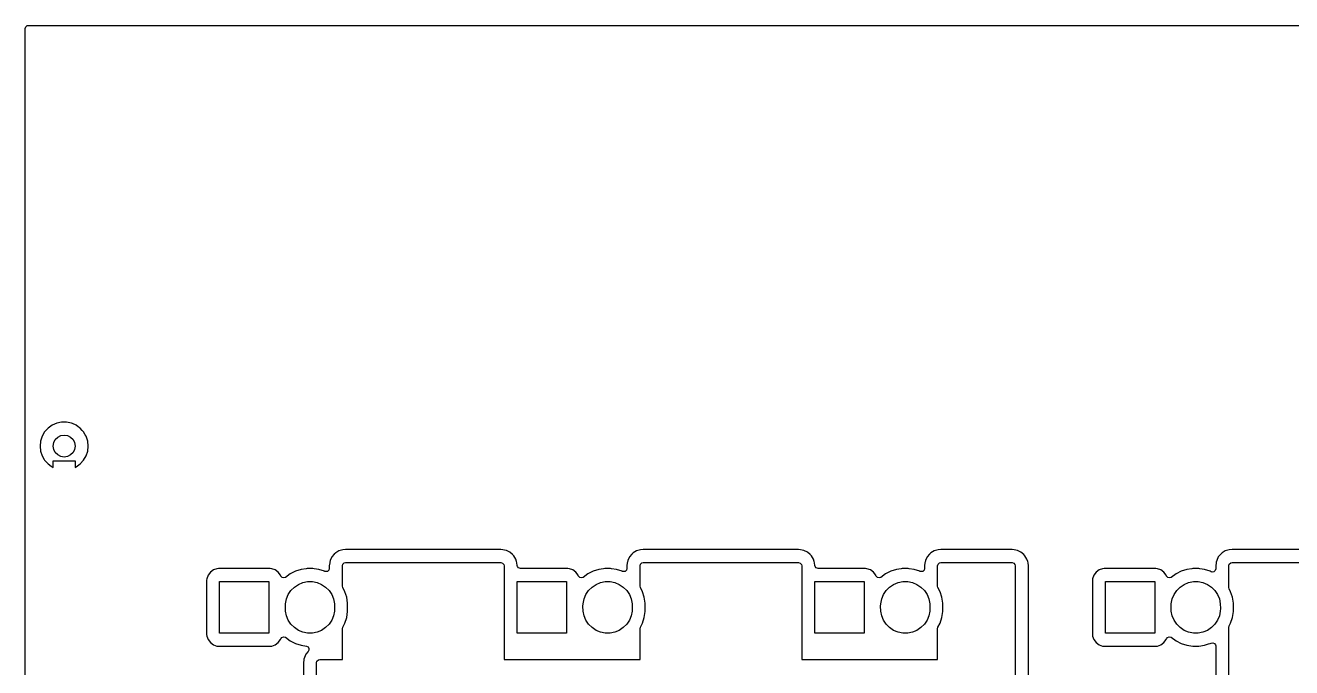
# Model space of a CAD drawing. Extents: x 195 to 321, y -209 to -140.
# Drawn here: x 194.5 to 243.43, y -164.56 to -139.75 of the extents above; entities that cross this region are included whole.
import ezdxf

# ---------------------------------------------------------------- set-up
doc = ezdxf.new("R2010")
doc.units = 0
doc.layers.add('BLACK', color=7, linetype='CONTINUOUS')

msp = doc.modelspace()

# ---------------------------------------------------------------- linework, layer by layer
at = {"layer": 'BLACK', "linetype": 'CONTINUOUS'}
for p, q in [((194.5005, -139.8745), (194.520185, -139.807461)), ((194.5005, -149.24787), (194.5005, -139.8745)), ((194.520185, -139.807461), (194.572989, -139.761706)), ((194.572989, -139.761706), (194.6245, -139.7505)), ((194.6245, -139.7505), (320.8755, -139.7505)), ((194.5005, -156), (194.5005, -149.24787)), ((195.902726, -155.0745), (195.712431, -155.114948)), ((196.097274, -155.0745), (195.902726, -155.0745)), ((196.287569, -155.114948), (196.097274, -155.0745)), ((195.247129, -155.453009), (195.149857, -155.621488)), ((195.377302, -155.308435), (195.247129, -155.453009)), ((195.377305, -155.308433), (195.377302, -155.308435)), ((195.534702, -155.194076), (195.377305, -155.308433)), ((195.712431, -155.114948), (195.534702, -155.194076)), ((195.868668, -155.595801), (196, -155.575)), ((196, -155.575), (196.131332, -155.595801)), ((196.287571, -155.114949), (196.287569, -155.114948)), ((196.328848, -155.133326), (196.287571, -155.114949)), ((196.465297, -155.194076), (196.328848, -155.133326)), ((196.543995, -155.251254), (196.465297, -155.194076)), ((196.622692, -155.308431), (196.543995, -155.251254)), ((196.622693, -155.308432), (196.622692, -155.308431)), ((196.622694, -155.308433), (196.622693, -155.308432)), ((196.622697, -155.308435), (196.622694, -155.308433)), ((196.701882, -155.396381), (196.622697, -155.308435)), ((196.75287, -155.453008), (196.701882, -155.396381)), ((196.816202, -155.562703), (196.75287, -155.453008)), ((196.850142, -155.621488), (196.816202, -155.562703)), ((194.5005, -164.8705), (194.5005, -156)), ((195.089738, -155.806516), (195.069402, -156)), ((195.069402, -156), (195.089738, -156.193483)), ((195.149856, -155.621489), (195.089738, -155.806516)), ((195.149857, -155.621488), (195.149856, -155.621489)), ((195.575, -156), (195.595801, -155.868668)), ((195.595801, -156.131332), (195.575, -156)), ((195.595801, -155.868668), (195.656168, -155.750191)), ((195.656168, -155.750191), (195.750191, -155.656168)), ((195.750191, -155.656168), (195.868668, -155.595801)), ((196.131332, -155.595801), (196.249809, -155.656168)), ((196.249809, -155.656168), (196.343832, -155.750191)), ((196.343832, -155.750191), (196.404199, -155.868668)), ((196.404199, -155.868668), (196.425, -156)), ((196.425, -156), (196.404199, -156.131332)), ((196.850143, -155.621489), (196.850142, -155.621488)), ((196.850143, -155.621491), (196.850143, -155.621489)), ((196.850144, -155.621492), (196.850143, -155.621491)), ((196.910262, -155.806518), (196.850144, -155.621492)), ((196.930598, -156), (196.910262, -155.806518)), ((196.910262, -156.193482), (196.930598, -156)), ((195.089738, -156.193483), (195.149856, -156.37851)), ((195.149856, -156.37851), (195.149857, -156.378511)), ((195.149857, -156.378511), (195.230159, -156.517597)), ((195.230159, -156.517597), (195.24713, -156.546992)), ((195.24713, -156.546992), (195.292476, -156.597354)), ((195.656168, -156.249809), (195.595801, -156.131332)), ((195.750191, -156.343832), (195.656168, -156.249809)), ((195.868668, -156.404199), (195.750191, -156.343832)), ((196, -156.425), (195.868668, -156.404199)), ((196.131332, -156.404199), (196, -156.425)), ((196.249809, -156.343832), (196.131332, -156.404199)), ((196.343832, -156.249809), (196.249809, -156.343832)), ((196.404199, -156.131332), (196.343832, -156.249809)), ((196.622692, -156.691569), (196.75287, -156.546992)), ((196.75287, -156.546992), (196.850144, -156.378508)), ((196.850144, -156.378508), (196.910262, -156.193482)), ((195.292476, -156.597354), (195.377302, -156.691564)), ((195.377302, -156.691564), (195.377305, -156.691566)), ((195.377305, -156.691566), (195.377308, -156.691569)), ((195.377308, -156.691569), (195.495352, -156.777333)), ((195.495352, -156.777333), (195.534702, -156.805923)), ((195.534702, -156.805923), (195.575, -156.823864)), ((195.575, -156.823864), (195.575, -156.575)), ((195.575, -156.575), (196.425, -156.575)), ((196.425, -156.575), (196.425, -156.823864)), ((196.425, -156.823864), (196.465299, -156.805922)), ((196.465299, -156.805922), (196.622692, -156.691569)), ((206.87399, -159.994501), (206.766549, -160.006052)), ((206.873991, -159.9945), (206.87399, -159.994501)), ((206.874, -159.9945), (206.873991, -159.9945)), ((212.876, -159.9945), (206.874, -159.9945)), ((212.956347, -160.006052), (212.876, -159.9945)), ((218.37399, -159.994501), (218.266549, -160.006052)), ((218.373991, -159.9945), (218.37399, -159.994501)), ((218.374, -159.9945), (218.373991, -159.9945)), ((224.376, -159.9945), (218.374, -159.9945)), ((224.456347, -160.006052), (224.376, -159.9945)), ((229.87399, -159.994501), (229.766549, -160.006052)), ((229.873991, -159.9945), (229.87399, -159.994501)), ((229.874, -159.9945), (229.873991, -159.9945)), ((232.626, -159.9945), (229.874, -159.9945)), ((232.706347, -160.006052), (232.626, -159.9945)), ((241.12399, -159.994501), (241.016549, -160.006052)), ((241.123991, -159.9945), (241.12399, -159.994501)), ((241.124, -159.9945), (241.123991, -159.9945)), ((247.126, -159.9945), (241.124, -159.9945)), ((206.264976, -160.481582), (206.259949, -160.516549)), ((206.284664, -160.414534), (206.264976, -160.481582)), ((206.34443, -160.283668), (206.284664, -160.414534)), ((206.344433, -160.283664), (206.34443, -160.283668)), ((206.438659, -160.174923), (206.344433, -160.283664)), ((206.491451, -160.129179), (206.438659, -160.174923)), ((206.491462, -160.129171), (206.491451, -160.129179)), ((206.612496, -160.051386), (206.491462, -160.129171)), ((206.612502, -160.051383), (206.612496, -160.051386)), ((206.715027, -160.01726), (206.612502, -160.051383)), ((206.766537, -160.006054), (206.715027, -160.01726)), ((206.766549, -160.006052), (206.766537, -160.006054)), ((213.018417, -160.014976), (212.956347, -160.006052)), ((213.018422, -160.014977), (213.018417, -160.014976)), ((213.085459, -160.034662), (213.01842, -160.014977)), ((213.01842, -160.014977), (213.018422, -160.014977)), ((213.08546, -160.034662), (213.085459, -160.034662)), ((213.085465, -160.034664), (213.08546, -160.034662)), ((213.216331, -160.09443), (213.085465, -160.034664)), ((213.216333, -160.094431), (213.216331, -160.09443)), ((213.216336, -160.094433), (213.216333, -160.094431)), ((213.32507, -160.188653), (213.216336, -160.094433)), ((213.325072, -160.188656), (213.32507, -160.188653)), ((213.325076, -160.188659), (213.325072, -160.188656)), ((213.37082, -160.241451), (213.325076, -160.188659)), ((213.370825, -160.241457), (213.37082, -160.241451)), ((213.370828, -160.241462), (213.370825, -160.241457)), ((213.448613, -160.362496), (213.370828, -160.241462)), ((213.448616, -160.362502), (213.448613, -160.362496)), ((213.482637, -160.464722), (213.448616, -160.362502)), ((213.482741, -160.465033), (213.482637, -160.464722)), ((213.493947, -160.516544), (213.482741, -160.465033)), ((217.764976, -160.481582), (217.759949, -160.516549)), ((217.784664, -160.414534), (217.764976, -160.481582)), ((217.84443, -160.283668), (217.784664, -160.414534)), ((217.844433, -160.283664), (217.84443, -160.283668)), ((217.938659, -160.174923), (217.844433, -160.283664)), ((217.991451, -160.129179), (217.938659, -160.174923)), ((217.991462, -160.129171), (217.991451, -160.129179)), ((218.112496, -160.051386), (217.991462, -160.129171)), ((218.112502, -160.051383), (218.112496, -160.051386)), ((218.215027, -160.01726), (218.112502, -160.051383)), ((218.266537, -160.006054), (218.215027, -160.01726)), ((218.266549, -160.006052), (218.266537, -160.006054)), ((224.518417, -160.014976), (224.456347, -160.006052)), ((224.518422, -160.014977), (224.518417, -160.014976)), ((224.585459, -160.034662), (224.51842, -160.014977)), ((224.51842, -160.014977), (224.518422, -160.014977)), ((224.58546, -160.034662), (224.585459, -160.034662)), ((224.585465, -160.034664), (224.58546, -160.034662)), ((224.716331, -160.09443), (224.585465, -160.034664)), ((224.716333, -160.094431), (224.716331, -160.09443)), ((224.716336, -160.094433), (224.716333, -160.094431)), ((224.82507, -160.188653), (224.716336, -160.094433)), ((224.825072, -160.188656), (224.82507, -160.188653)), ((224.825076, -160.188659), (224.825072, -160.188656)), ((224.87082, -160.241451), (224.825076, -160.188659)), ((224.870825, -160.241457), (224.87082, -160.241451)), ((224.870828, -160.241462), (224.870825, -160.241457)), ((224.948613, -160.362496), (224.870828, -160.241462)), ((224.948616, -160.362502), (224.948613, -160.362496)), ((224.982637, -160.464722), (224.948616, -160.362502)), ((224.982741, -160.465033), (224.982637, -160.464722)), ((224.993947, -160.516544), (224.982741, -160.465033)), ((229.264976, -160.481582), (229.259949, -160.516549)), ((229.284664, -160.414534), (229.264976, -160.481582)), ((229.34443, -160.283668), (229.284664, -160.414534)), ((229.344433, -160.283664), (229.34443, -160.283668)), ((229.438659, -160.174923), (229.344433, -160.283664)), ((229.491451, -160.129179), (229.438659, -160.174923)), ((229.491462, -160.129171), (229.491451, -160.129179)), ((229.612496, -160.051386), (229.491462, -160.129171)), ((229.612502, -160.051383), (229.612496, -160.051386)), ((229.715027, -160.01726), (229.612502, -160.051383)), ((229.766537, -160.006054), (229.715027, -160.01726)), ((229.766549, -160.006052), (229.766537, -160.006054)), ((232.768417, -160.014976), (232.706347, -160.006052)), ((232.768422, -160.014977), (232.768417, -160.014976)), ((232.835459, -160.034662), (232.76842, -160.014977)), ((232.76842, -160.014977), (232.768422, -160.014977)), ((232.83546, -160.034662), (232.835459, -160.034662)), ((232.835465, -160.034664), (232.83546, -160.034662)), ((232.966331, -160.09443), (232.835465, -160.034664)), ((232.966333, -160.094431), (232.966331, -160.09443)), ((232.966336, -160.094433), (232.966333, -160.094431)), ((233.07507, -160.188653), (232.966336, -160.094433)), ((233.075072, -160.188656), (233.07507, -160.188653)), ((233.075076, -160.188659), (233.075072, -160.188656)), ((233.12082, -160.241451), (233.075076, -160.188659)), ((233.120825, -160.241457), (233.12082, -160.241451)), ((233.120828, -160.241462), (233.120825, -160.241457)), ((233.198613, -160.362496), (233.120828, -160.241462)), ((233.198616, -160.362502), (233.198613, -160.362496)), ((233.232637, -160.464722), (233.198616, -160.362502)), ((233.232741, -160.465033), (233.232637, -160.464722)), ((233.243947, -160.516544), (233.232741, -160.465033)), ((240.514976, -160.481582), (240.509949, -160.516549)), ((240.534664, -160.414534), (240.514976, -160.481582)), ((240.59443, -160.283668), (240.534664, -160.414534)), ((240.594433, -160.283664), (240.59443, -160.283668)), ((240.688659, -160.174923), (240.594433, -160.283664)), ((240.741451, -160.129179), (240.688659, -160.174923)), ((240.741462, -160.129171), (240.741451, -160.129179)), ((240.862496, -160.051386), (240.741462, -160.129171)), ((240.862502, -160.051383), (240.862496, -160.051386)), ((240.965027, -160.01726), (240.862502, -160.051383)), ((241.016537, -160.006054), (240.965027, -160.01726)), ((241.016549, -160.006052), (241.016537, -160.006054)), ((201.649952, -160.872455), (201.563706, -160.987664)), ((201.649955, -160.872452), (201.649952, -160.872455)), ((201.765164, -160.786206), (201.649955, -160.872452)), ((201.765171, -160.786202), (201.765164, -160.786206)), ((201.900016, -160.735908), (201.765171, -160.786202)), ((201.959623, -160.729501), (201.900016, -160.735908)), ((201.959629, -160.7295), (201.959623, -160.729501)), ((203.960364, -160.7295), (201.959629, -160.7295)), ((203.960373, -160.7295), (203.960364, -160.7295)), ((203.960381, -160.7295), (203.960373, -160.7295)), ((203.960383, -160.729501), (203.960381, -160.7295)), ((204.019983, -160.735908), (203.960383, -160.729501)), ((204.154828, -160.786202), (204.019982, -160.735908)), ((204.019982, -160.735908), (204.019983, -160.735908)), ((204.154835, -160.786206), (204.154828, -160.786202)), ((204.270044, -160.872452), (204.154835, -160.786206)), ((204.270047, -160.872455), (204.270044, -160.872452)), ((204.356293, -160.987664), (204.270047, -160.872455)), ((204.738461, -160.939783), (204.555759, -161.072525)), ((204.942244, -160.83595), (204.738461, -160.939783)), ((205.15975, -160.765278), (204.942244, -160.83595)), ((205.159753, -160.765278), (205.15975, -160.765278)), ((205.345188, -160.735908), (205.159753, -160.765278)), ((205.385646, -160.7295), (205.345188, -160.735908)), ((205.614354, -160.7295), (205.385646, -160.7295)), ((205.654812, -160.735908), (205.614354, -160.7295)), ((205.840247, -160.765278), (205.654812, -160.735908)), ((206.057755, -160.83595), (205.840247, -160.765278)), ((206.057762, -160.835953), (206.057755, -160.83595)), ((206.064211, -160.839239), (206.057762, -160.835953)), ((206.102853, -160.851489), (206.064211, -160.839239)), ((206.172011, -160.841545), (206.102853, -160.851489)), ((206.224815, -160.79579), (206.172011, -160.841545)), ((206.2445, -160.728751), (206.224815, -160.79579)), ((206.244502, -160.62399), (206.2445, -160.624001)), ((206.2445, -160.624001), (206.2445, -160.728751)), ((206.259949, -160.516549), (206.244502, -160.62399)), ((206.75, -160.624), (206.769685, -160.556961)), ((206.75, -161.405484), (206.75, -160.624)), ((206.769685, -160.556961), (206.822489, -160.511206)), ((206.822489, -160.511206), (206.874, -160.5)), ((206.874, -160.5), (212.876, -160.5)), ((212.876, -160.5), (212.943039, -160.519685)), ((212.943039, -160.519685), (212.988794, -160.572489)), ((212.988794, -160.572489), (213, -160.624)), ((213, -160.624), (213, -164.25)), ((213.504936, -160.618755), (213.493947, -160.516544)), ((213.515431, -160.657011), (213.504936, -160.618755)), ((213.561186, -160.709815), (213.515431, -160.657011)), ((213.628225, -160.7295), (213.561186, -160.709815)), ((215.460365, -160.7295), (213.628225, -160.7295)), ((215.460373, -160.7295), (215.460365, -160.7295)), ((215.460381, -160.7295), (215.460373, -160.7295)), ((215.460383, -160.729501), (215.460381, -160.7295)), ((215.519983, -160.735908), (215.460383, -160.729501)), ((215.654828, -160.786202), (215.519982, -160.735908)), ((215.519982, -160.735908), (215.519983, -160.735908)), ((215.654835, -160.786206), (215.654828, -160.786202)), ((215.770044, -160.872452), (215.654835, -160.786206)), ((215.770047, -160.872455), (215.770044, -160.872452)), ((215.856293, -160.987664), (215.770047, -160.872455)), ((216.238461, -160.939783), (216.055759, -161.072525)), ((216.442244, -160.83595), (216.238461, -160.939783)), ((216.65975, -160.765278), (216.442244, -160.83595)), ((216.659753, -160.765278), (216.65975, -160.765278)), ((216.845188, -160.735908), (216.659753, -160.765278)), ((216.885646, -160.7295), (216.845188, -160.735908)), ((217.114354, -160.7295), (216.885646, -160.7295)), ((217.154812, -160.735908), (217.114354, -160.7295)), ((217.340247, -160.765278), (217.154812, -160.735908)), ((217.557755, -160.83595), (217.340247, -160.765278)), ((217.557762, -160.835953), (217.557755, -160.83595)), ((217.564211, -160.839239), (217.557762, -160.835953)), ((217.602853, -160.851489), (217.564211, -160.839239)), ((217.672011, -160.841545), (217.602853, -160.851489)), ((217.724815, -160.79579), (217.672011, -160.841545)), ((217.7445, -160.728751), (217.724815, -160.79579)), ((217.744502, -160.62399), (217.7445, -160.624001)), ((217.7445, -160.624001), (217.7445, -160.728751)), ((217.759949, -160.516549), (217.744502, -160.62399)), ((218.25, -160.624), (218.269685, -160.556961)), ((218.25, -161.405484), (218.25, -160.624)), ((218.269685, -160.556961), (218.322489, -160.511206)), ((218.322489, -160.511206), (218.374, -160.5)), ((218.374, -160.5), (224.376, -160.5)), ((224.376, -160.5), (224.443039, -160.519685)), ((224.443039, -160.519685), (224.488794, -160.572489)), ((224.488794, -160.572489), (224.5, -160.624)), ((224.5, -160.624), (224.5, -164.25)), ((225.004936, -160.618755), (224.993947, -160.516544)), ((225.015431, -160.657011), (225.004936, -160.618755)), ((225.061186, -160.709815), (225.015431, -160.657011)), ((225.128225, -160.7295), (225.061186, -160.709815)), ((226.960365, -160.7295), (225.128225, -160.7295)), ((226.960373, -160.7295), (226.960365, -160.7295)), ((226.960381, -160.7295), (226.960373, -160.7295)), ((226.960383, -160.729501), (226.960381, -160.7295)), ((227.019983, -160.735908), (226.960383, -160.729501)), ((227.154828, -160.786202), (227.019982, -160.735908)), ((227.019982, -160.735908), (227.019983, -160.735908)), ((227.154835, -160.786206), (227.154828, -160.786202)), ((227.270044, -160.872452), (227.154835, -160.786206)), ((227.270047, -160.872455), (227.270044, -160.872452)), ((227.356293, -160.987664), (227.270047, -160.872455)), ((227.738461, -160.939783), (227.555759, -161.072525)), ((227.942244, -160.83595), (227.738461, -160.939783)), ((228.15975, -160.765278), (227.942244, -160.83595)), ((228.159753, -160.765278), (228.15975, -160.765278)), ((228.345188, -160.735908), (228.159753, -160.765278)), ((228.385646, -160.7295), (228.345188, -160.735908)), ((228.614354, -160.7295), (228.385646, -160.7295)), ((228.654812, -160.735908), (228.614354, -160.7295)), ((228.840247, -160.765278), (228.654812, -160.735908)), ((229.057755, -160.83595), (228.840247, -160.765278)), ((229.057762, -160.835953), (229.057755, -160.83595)), ((229.064211, -160.839239), (229.057762, -160.835953)), ((229.102853, -160.851489), (229.064211, -160.839239)), ((229.172011, -160.841545), (229.102853, -160.851489)), ((229.224815, -160.79579), (229.172011, -160.841545)), ((229.2445, -160.728751), (229.224815, -160.79579)), ((229.244502, -160.62399), (229.2445, -160.624001)), ((229.2445, -160.624001), (229.2445, -160.728751)), ((229.259949, -160.516549), (229.244502, -160.62399)), ((229.75, -160.624), (229.769685, -160.556961)), ((229.75, -161.405484), (229.75, -160.624)), ((229.769685, -160.556961), (229.822489, -160.511206)), ((229.822489, -160.511206), (229.874, -160.5)), ((229.874, -160.5), (232.626, -160.5)), ((232.626, -160.5), (232.693039, -160.519685)), ((232.693039, -160.519685), (232.738794, -160.572489)), ((232.738794, -160.572489), (232.75, -160.624)), ((232.75, -160.624), (232.75, -168.126)), ((233.2555, -160.624), (233.243947, -160.516544)), ((233.2555, -168.126), (233.2555, -160.624)), ((235.873202, -160.872455), (235.786956, -160.987664)), ((235.873205, -160.872452), (235.873202, -160.872455)), ((235.988414, -160.786206), (235.873205, -160.872452)), ((235.988421, -160.786202), (235.988414, -160.786206)), ((236.123266, -160.735908), (235.988421, -160.786202)), ((236.182873, -160.729501), (236.123266, -160.735908)), ((236.182879, -160.7295), (236.182873, -160.729501)), ((238.183614, -160.7295), (236.182879, -160.7295)), ((238.183623, -160.7295), (238.183614, -160.7295)), ((238.183631, -160.7295), (238.183623, -160.7295)), ((238.183633, -160.729501), (238.183631, -160.7295)), ((238.243233, -160.735908), (238.183633, -160.729501)), ((238.378078, -160.786202), (238.243232, -160.735908)), ((238.243232, -160.735908), (238.243233, -160.735908)), ((238.378085, -160.786206), (238.378078, -160.786202)), ((238.493294, -160.872452), (238.378085, -160.786206)), ((238.493297, -160.872455), (238.493294, -160.872452)), ((238.579543, -160.987664), (238.493297, -160.872455)), ((238.961711, -160.939783), (238.779009, -161.072525)), ((239.165494, -160.83595), (238.961711, -160.939783)), ((239.383, -160.765278), (239.165494, -160.83595)), ((239.383003, -160.765278), (239.383, -160.765278)), ((239.568438, -160.735908), (239.383003, -160.765278)), ((239.608896, -160.7295), (239.568438, -160.735908)), ((239.837604, -160.7295), (239.608896, -160.7295)), ((239.878062, -160.735908), (239.837604, -160.7295)), ((240.063498, -160.765278), (239.878062, -160.735908)), ((240.281007, -160.835951), (240.063498, -160.765278)), ((240.281013, -160.835953), (240.281007, -160.835951)), ((240.314207, -160.852866), (240.281013, -160.835953)), ((240.352853, -160.865119), (240.314207, -160.852866)), ((240.422011, -160.855175), (240.352853, -160.865119)), ((240.474815, -160.80942), (240.422011, -160.855175)), ((240.4945, -160.742381), (240.474815, -160.80942)), ((240.494502, -160.62399), (240.4945, -160.624001)), ((240.4945, -160.624001), (240.4945, -160.742381)), ((240.509949, -160.516549), (240.494502, -160.62399)), ((241, -160.624), (241.019685, -160.556961)), ((241, -161.457984), (241, -160.624)), ((241.019685, -160.556961), (241.072489, -160.511206)), ((241.072489, -160.511206), (241.124, -160.5)), ((241.124, -160.5), (247.126, -160.5)), ((201.507001, -161.182116), (201.507, -161.182135)), ((201.507, -161.182135), (201.507, -163.27787)), ((201.513408, -161.122517), (201.507001, -161.182116)), ((201.563702, -160.987671), (201.513408, -161.122517)), ((201.563706, -160.987664), (201.563702, -160.987671)), ((202.0075, -163.23), (202.0075, -161.23)), ((202.0075, -161.23), (203.9125, -161.23)), ((203.9125, -161.23), (203.9125, -163.23)), ((204.356296, -160.987669), (204.356293, -160.987664)), ((204.36669, -161.015538), (204.356296, -160.987669)), ((204.373203, -161.030074), (204.36669, -161.015538)), ((204.421898, -161.08018), (204.373203, -161.030074)), ((204.489952, -161.096005), (204.421898, -161.08018)), ((204.555759, -161.072525), (204.489952, -161.096005)), ((204.763708, -161.57824), (204.89574, -161.446208)), ((204.89574, -161.446208), (205.050995, -161.34247)), ((205.050995, -161.34247), (205.223504, -161.271014)), ((205.223504, -161.271014), (205.406639, -161.234587)), ((205.406639, -161.234587), (205.593361, -161.234587)), ((205.593361, -161.234587), (205.776496, -161.271014)), ((205.776496, -161.271014), (205.949005, -161.34247)), ((205.949005, -161.34247), (206.10426, -161.446208)), ((206.10426, -161.446208), (206.236292, -161.57824)), ((206.763515, -161.461778), (206.75, -161.405484)), ((206.846545, -161.624736), (206.763515, -161.461778)), ((213.5075, -163.23), (213.5075, -161.23)), ((213.5075, -161.23), (215.4125, -161.23)), ((215.4125, -161.23), (215.4125, -163.23)), ((215.856296, -160.987669), (215.856293, -160.987664)), ((215.86669, -161.015538), (215.856296, -160.987669)), ((215.873203, -161.030074), (215.86669, -161.015538)), ((215.921898, -161.08018), (215.873203, -161.030074)), ((215.989952, -161.096005), (215.921898, -161.08018)), ((216.055759, -161.072525), (215.989952, -161.096005)), ((216.263708, -161.57824), (216.39574, -161.446208)), ((216.39574, -161.446208), (216.550995, -161.34247)), ((216.550995, -161.34247), (216.723504, -161.271014)), ((216.723504, -161.271014), (216.906639, -161.234587)), ((216.906639, -161.234587), (217.093361, -161.234587)), ((217.093361, -161.234587), (217.276496, -161.271014)), ((217.276496, -161.271014), (217.449005, -161.34247)), ((217.449005, -161.34247), (217.60426, -161.446208)), ((217.60426, -161.446208), (217.736292, -161.57824)), ((218.263515, -161.461778), (218.25, -161.405484)), ((218.346545, -161.624736), (218.263515, -161.461778)), ((225.0075, -163.23), (225.0075, -161.23)), ((225.0075, -161.23), (226.9125, -161.23)), ((226.9125, -161.23), (226.9125, -163.23)), ((227.356296, -160.987669), (227.356293, -160.987664)), ((227.36669, -161.015538), (227.356296, -160.987669)), ((227.373203, -161.030074), (227.36669, -161.015538)), ((227.421898, -161.08018), (227.373203, -161.030074)), ((227.489952, -161.096005), (227.421898, -161.08018)), ((227.555759, -161.072525), (227.489952, -161.096005)), ((227.763708, -161.57824), (227.89574, -161.446208)), ((227.89574, -161.446208), (228.050995, -161.34247)), ((228.050995, -161.34247), (228.223504, -161.271014)), ((228.223504, -161.271014), (228.406639, -161.234587)), ((228.406639, -161.234587), (228.593361, -161.234587)), ((228.593361, -161.234587), (228.776496, -161.271014)), ((228.776496, -161.271014), (228.949005, -161.34247)), ((228.949005, -161.34247), (229.10426, -161.446208)), ((229.10426, -161.446208), (229.236292, -161.57824)), ((229.763515, -161.461778), (229.75, -161.405484)), ((229.846545, -161.624736), (229.763515, -161.461778)), ((235.730251, -161.182116), (235.73025, -161.182135)), ((235.73025, -161.182135), (235.73025, -163.27787)), ((235.736658, -161.122517), (235.730251, -161.182116)), ((235.786952, -160.987671), (235.736658, -161.122517)), ((235.786956, -160.987664), (235.786952, -160.987671)), ((236.23075, -163.23), (236.23075, -161.23)), ((236.23075, -161.23), (238.13575, -161.23)), ((238.13575, -161.23), (238.13575, -163.23)), ((238.579546, -160.987669), (238.579543, -160.987664)), ((238.58994, -161.015538), (238.579546, -160.987669)), ((238.596453, -161.030074), (238.58994, -161.015538)), ((238.645148, -161.08018), (238.596453, -161.030074)), ((238.713202, -161.096005), (238.645148, -161.08018)), ((238.779009, -161.072525), (238.713202, -161.096005)), ((238.986958, -161.57824), (239.11899, -161.446208)), ((239.11899, -161.446208), (239.274245, -161.34247)), ((239.274245, -161.34247), (239.446754, -161.271014)), ((239.446754, -161.271014), (239.629889, -161.234587)), ((239.629889, -161.234587), (239.816611, -161.234587)), ((239.816611, -161.234587), (239.999746, -161.271014)), ((239.999746, -161.271014), (240.172255, -161.34247)), ((240.172255, -161.34247), (240.32751, -161.446208)), ((240.32751, -161.446208), (240.459542, -161.57824)), ((241.013515, -161.514278), (241, -161.457984)), ((204.552087, -162.089139), (204.588514, -161.906004)), ((204.588514, -161.906004), (204.65997, -161.733495)), ((204.65997, -161.733495), (204.763708, -161.57824)), ((206.236292, -161.57824), (206.34003, -161.733495)), ((206.34003, -161.733495), (206.411486, -161.906004)), ((206.411486, -161.906004), (206.447913, -162.089139)), ((206.846549, -161.624744), (206.846545, -161.624736)), ((206.917221, -161.84225), (206.846549, -161.624744)), ((206.917221, -161.842251), (206.917221, -161.84225)), ((206.917222, -161.842255), (206.917221, -161.842251)), ((206.953, -162.068146), (206.917222, -161.842255)), ((216.052087, -162.089139), (216.088514, -161.906004)), ((216.088514, -161.906004), (216.15997, -161.733495)), ((216.15997, -161.733495), (216.263708, -161.57824)), ((217.736292, -161.57824), (217.84003, -161.733495)), ((217.84003, -161.733495), (217.911486, -161.906004)), ((217.911486, -161.906004), (217.947913, -162.089139)), ((218.346549, -161.624744), (218.346545, -161.624736)), ((218.417221, -161.84225), (218.346549, -161.624744)), ((218.417221, -161.842251), (218.417221, -161.84225)), ((218.417222, -161.842255), (218.417221, -161.842251)), ((218.453, -162.068146), (218.417222, -161.842255)), ((227.552087, -162.089139), (227.588514, -161.906004)), ((227.588514, -161.906004), (227.65997, -161.733495)), ((227.65997, -161.733495), (227.763708, -161.57824)), ((229.236292, -161.57824), (229.34003, -161.733495)), ((229.34003, -161.733495), (229.411486, -161.906004)), ((229.411486, -161.906004), (229.447913, -162.089139)), ((229.846549, -161.624744), (229.846545, -161.624736)), ((229.917221, -161.84225), (229.846549, -161.624744)), ((229.917221, -161.842251), (229.917221, -161.84225)), ((229.917222, -161.842255), (229.917221, -161.842251)), ((229.953, -162.068146), (229.917222, -161.842255)), ((238.775337, -162.089139), (238.811764, -161.906004)), ((238.811764, -161.906004), (238.88322, -161.733495)), ((238.88322, -161.733495), (238.986958, -161.57824)), ((240.459542, -161.57824), (240.56328, -161.733495)), ((240.56328, -161.733495), (240.634736, -161.906004)), ((240.634736, -161.906004), (240.671163, -162.089139)), ((241.069795, -161.624736), (241.013515, -161.514278)), ((241.069799, -161.624744), (241.069795, -161.624736)), ((241.140471, -161.84225), (241.069799, -161.624744)), ((241.140471, -161.842251), (241.140471, -161.84225)), ((241.140472, -161.842255), (241.140471, -161.842251)), ((241.17625, -162.068146), (241.140472, -161.842255)), ((204.5475, -162.1825), (204.552087, -162.089139)), ((204.552087, -162.370861), (204.5475, -162.1825)), ((204.588514, -162.553996), (204.552087, -162.370861)), ((206.447913, -162.370861), (206.411486, -162.553996)), ((206.447913, -162.089139), (206.4525, -162.2775)), ((206.4525, -162.2775), (206.447913, -162.370861)), ((206.917222, -162.617745), (206.953, -162.391854)), ((206.953, -162.391854), (206.953, -162.068146)), ((216.0475, -162.1825), (216.052087, -162.089139)), ((216.052087, -162.370861), (216.0475, -162.1825)), ((216.088514, -162.553996), (216.052087, -162.370861)), ((217.947913, -162.370861), (217.911486, -162.553996)), ((217.947913, -162.089139), (217.9525, -162.2775)), ((217.9525, -162.2775), (217.947913, -162.370861)), ((218.417222, -162.617745), (218.453, -162.391854)), ((218.453, -162.391854), (218.453, -162.068146)), ((227.5475, -162.1825), (227.552087, -162.089139)), ((227.552087, -162.370861), (227.5475, -162.1825)), ((227.588514, -162.553996), (227.552087, -162.370861)), ((229.447913, -162.370861), (229.411486, -162.553996)), ((229.447913, -162.089139), (229.4525, -162.2775)), ((229.4525, -162.2775), (229.447913, -162.370861)), ((229.917222, -162.617745), (229.953, -162.391854)), ((229.953, -162.391854), (229.953, -162.068146)), ((238.77075, -162.1825), (238.775337, -162.089139)), ((238.775337, -162.370861), (238.77075, -162.1825)), ((238.811764, -162.553996), (238.775337, -162.370861)), ((240.671163, -162.370861), (240.634736, -162.553996)), ((240.671163, -162.089139), (240.67575, -162.2775)), ((240.67575, -162.2775), (240.671163, -162.370861)), ((241.140472, -162.617745), (241.17625, -162.391854)), ((241.17625, -162.391854), (241.17625, -162.068146)), ((204.65997, -162.726505), (204.588514, -162.553996)), ((204.763708, -162.88176), (204.65997, -162.726505)), ((204.89574, -163.013792), (204.763708, -162.88176)), ((206.236292, -162.88176), (206.10426, -163.013792)), ((206.34003, -162.726505), (206.236292, -162.88176)), ((206.411486, -162.553996), (206.34003, -162.726505)), ((206.763515, -162.998219), (206.846548, -162.835258)), ((206.846548, -162.835258), (206.917222, -162.617745)), ((216.15997, -162.726505), (216.088514, -162.553996)), ((216.263708, -162.88176), (216.15997, -162.726505)), ((216.39574, -163.013792), (216.263708, -162.88176)), ((217.736292, -162.88176), (217.60426, -163.013792)), ((217.84003, -162.726505), (217.736292, -162.88176)), ((217.911486, -162.553996), (217.84003, -162.726505)), ((218.263515, -162.998219), (218.346548, -162.835258)), ((218.346548, -162.835258), (218.417222, -162.617745)), ((227.65997, -162.726505), (227.588514, -162.553996)), ((227.763708, -162.88176), (227.65997, -162.726505)), ((227.89574, -163.013792), (227.763708, -162.88176)), ((229.236292, -162.88176), (229.10426, -163.013792)), ((229.34003, -162.726505), (229.236292, -162.88176)), ((229.411486, -162.553996), (229.34003, -162.726505)), ((229.763515, -162.998219), (229.846548, -162.835258)), ((229.846548, -162.835258), (229.917222, -162.617745)), ((238.88322, -162.726505), (238.811764, -162.553996)), ((238.986958, -162.88176), (238.88322, -162.726505)), ((239.11899, -163.013792), (238.986958, -162.88176)), ((240.459542, -162.88176), (240.32751, -163.013792)), ((240.56328, -162.726505), (240.459542, -162.88176)), ((240.634736, -162.553996), (240.56328, -162.726505)), ((241.013515, -162.945719), (241.069798, -162.835258)), ((241.069798, -162.835258), (241.140472, -162.617745)), ((201.507, -163.27787), (201.507001, -163.277876)), ((201.507001, -163.277876), (201.513408, -163.337483)), ((201.513408, -163.337483), (201.563702, -163.472328)), ((203.9125, -163.23), (202.0075, -163.23)), ((204.36669, -163.44446), (204.40856, -163.388527)), ((204.40856, -163.388527), (204.474023, -163.364108)), ((204.474023, -163.364108), (204.542297, -163.378958)), ((204.542297, -163.378958), (204.555746, -163.387465)), ((204.555746, -163.387465), (204.738462, -163.520217)), ((205.050995, -163.11753), (204.89574, -163.013792)), ((205.223504, -163.188986), (205.050995, -163.11753)), ((205.406639, -163.225413), (205.223504, -163.188986)), ((205.593361, -163.225413), (205.406639, -163.225413)), ((205.776496, -163.188986), (205.593361, -163.225413)), ((205.949005, -163.11753), (205.776496, -163.188986)), ((206.10426, -163.013792), (205.949005, -163.11753)), ((206.75, -163.054514), (206.763515, -162.998219)), ((206.75, -164.25), (206.75, -163.054514)), ((215.4125, -163.23), (213.5075, -163.23)), ((216.550995, -163.11753), (216.39574, -163.013792)), ((216.723504, -163.188986), (216.550995, -163.11753)), ((216.906639, -163.225413), (216.723504, -163.188986)), ((217.093361, -163.225413), (216.906639, -163.225413)), ((217.276496, -163.188986), (217.093361, -163.225413)), ((217.449005, -163.11753), (217.276496, -163.188986)), ((217.60426, -163.013792), (217.449005, -163.11753)), ((218.25, -163.054514), (218.263515, -162.998219)), ((218.25, -164.25), (218.25, -163.054514)), ((226.9125, -163.23), (225.0075, -163.23)), ((228.050995, -163.11753), (227.89574, -163.013792)), ((228.223504, -163.188986), (228.050995, -163.11753)), ((228.406639, -163.225413), (228.223504, -163.188986)), ((228.593361, -163.225413), (228.406639, -163.225413)), ((228.776496, -163.188986), (228.593361, -163.225413)), ((228.949005, -163.11753), (228.776496, -163.188986)), ((229.10426, -163.013792), (228.949005, -163.11753)), ((229.75, -163.054514), (229.763515, -162.998219)), ((229.75, -164.25), (229.75, -163.054514)), ((235.73025, -163.27787), (235.730251, -163.277876)), ((235.730251, -163.277876), (235.736658, -163.337483)), ((235.736658, -163.337483), (235.786952, -163.472328)), ((238.13575, -163.23), (236.23075, -163.23)), ((238.58994, -163.44446), (238.63181, -163.388527)), ((238.63181, -163.388527), (238.697273, -163.364108)), ((238.697273, -163.364108), (238.765547, -163.378958)), ((238.765547, -163.378958), (238.778996, -163.387465)), ((238.778996, -163.387465), (238.961712, -163.520217)), ((239.274245, -163.11753), (239.11899, -163.013792)), ((239.446754, -163.188986), (239.274245, -163.11753)), ((239.629889, -163.225413), (239.446754, -163.188986)), ((239.816611, -163.225413), (239.629889, -163.225413)), ((239.999746, -163.188986), (239.816611, -163.225413)), ((240.172255, -163.11753), (239.999746, -163.188986)), ((240.32751, -163.013792), (240.172255, -163.11753)), ((241, -163.002014), (241.013515, -162.945719)), ((241, -176.5), (241, -163.002014)), ((201.563702, -163.472328), (201.563706, -163.472335)), ((201.563706, -163.472335), (201.649952, -163.587544)), ((201.649952, -163.587544), (201.649955, -163.587547)), ((201.649955, -163.587547), (201.765164, -163.673793)), ((201.765164, -163.673793), (201.765171, -163.673797)), ((201.765171, -163.673797), (201.900017, -163.724091)), ((201.900017, -163.724091), (201.900016, -163.724091)), ((201.900016, -163.724091), (201.906751, -163.724815)), ((201.906751, -163.724815), (201.959627, -163.7305)), ((201.959627, -163.7305), (203.960372, -163.730499)), ((203.960372, -163.730499), (204.019983, -163.724091)), ((204.019983, -163.724091), (204.154831, -163.673796)), ((204.154831, -163.673796), (204.270046, -163.587546)), ((204.270046, -163.587546), (204.356296, -163.472331)), ((204.356296, -163.472331), (204.36669, -163.44446)), ((204.738462, -163.520217), (204.935279, -163.6205)), ((204.935279, -163.6205), (204.942244, -163.624049)), ((204.942244, -163.624049), (205.159751, -163.694721)), ((205.159751, -163.694721), (205.159752, -163.694721)), ((205.159752, -163.694721), (205.159755, -163.694722)), ((205.159755, -163.694722), (205.359867, -163.726416)), ((205.359867, -163.726416), (205.422999, -163.756345)), ((205.422999, -163.756345), (205.459931, -163.815656)), ((205.458933, -163.885519), (205.43418, -163.930092)), ((205.459931, -163.815656), (205.458933, -163.885519)), ((235.786952, -163.472328), (235.786956, -163.472335)), ((235.786956, -163.472335), (235.873202, -163.587544)), ((235.873202, -163.587544), (235.873205, -163.587547)), ((235.873205, -163.587547), (235.988414, -163.673793)), ((235.988414, -163.673793), (235.988421, -163.673797)), ((235.988421, -163.673797), (236.123267, -163.724091)), ((236.123267, -163.724091), (236.123266, -163.724091)), ((236.123266, -163.724091), (236.130001, -163.724815)), ((236.130001, -163.724815), (236.182877, -163.7305)), ((236.182877, -163.7305), (238.183622, -163.730499)), ((238.183622, -163.730499), (238.243233, -163.724091)), ((238.243233, -163.724091), (238.378081, -163.673796)), ((238.378081, -163.673796), (238.493296, -163.587546)), ((238.493296, -163.587546), (238.579546, -163.472331)), ((238.579546, -163.472331), (238.58994, -163.44446)), ((238.961712, -163.520217), (239.158529, -163.6205)), ((239.158529, -163.6205), (239.165494, -163.624049)), ((239.165494, -163.624049), (239.383001, -163.694721)), ((239.383001, -163.694721), (239.383002, -163.694721)), ((239.383002, -163.694721), (239.383005, -163.694722)), ((239.383005, -163.694722), (239.608896, -163.7305)), ((239.608896, -163.7305), (239.608897, -163.7305)), ((239.608897, -163.7305), (239.837603, -163.7305)), ((239.837603, -163.7305), (239.837604, -163.7305)), ((239.837604, -163.7305), (240.063495, -163.694722)), ((240.063495, -163.694722), (240.063498, -163.694721)), ((240.063498, -163.694721), (240.063499, -163.694721)), ((240.063499, -163.694721), (240.216136, -163.645126)), ((240.216136, -163.645126), (240.281008, -163.624048)), ((240.281008, -163.624048), (240.314204, -163.607134)), ((240.314204, -163.607134), (240.382873, -163.594237)), ((240.382873, -163.594237), (240.447614, -163.620513)), ((240.447614, -163.620513), (240.487871, -163.677619)), ((240.487871, -163.677619), (240.4945, -163.717618)), ((240.4945, -163.717618), (240.4945, -183.1205)), ((205.248752, -164.34443), (205.2445, -164.374001)), ((205.2445, -164.374001), (205.2445, -180.6205)), ((205.257345, -164.284662), (205.248752, -164.34443)), ((205.264976, -164.231582), (205.257345, -164.284662)), ((205.284664, -164.164534), (205.264976, -164.231582)), ((205.34443, -164.033668), (205.284664, -164.164534)), ((205.344432, -164.033664), (205.34443, -164.033668)), ((205.43418, -163.930092), (205.344432, -164.033664)), ((205.75, -164.374), (205.769685, -164.306961)), ((205.75, -176.5), (205.75, -164.374)), ((205.769685, -164.306961), (205.822489, -164.261206)), ((205.822489, -164.261206), (205.874, -164.25)), ((205.874, -164.25), (206.75, -164.25)), ((213, -164.25), (218.25, -164.25)), ((224.5, -164.25), (229.75, -164.25))]:
    msp.add_line(p, q, dxfattribs=at)

doc.saveas('drawing.dxf')
